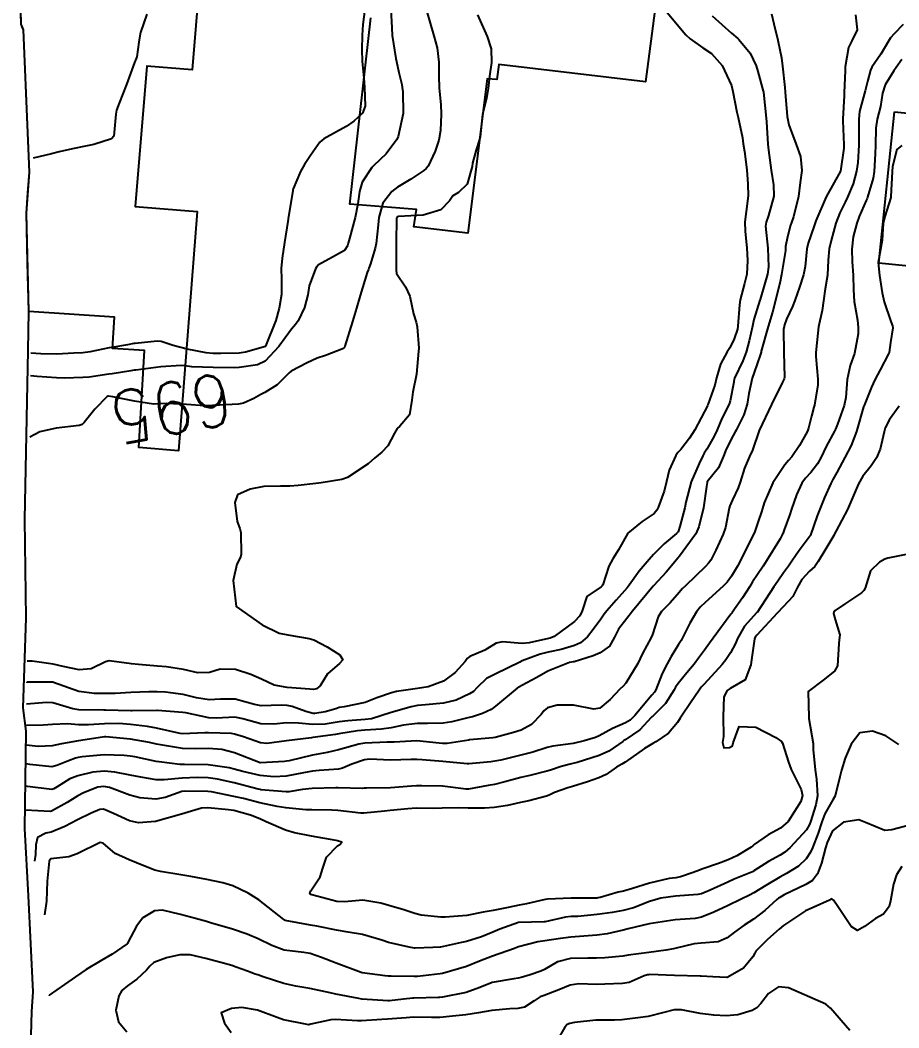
# Model space of a CAD drawing. Header units: metres. Extents: x 292545 to 299085, y 7450245 to 7463078.
# Drawn here: x 295915.7 to 295983.2, y 7456830.1 to 7456907.5 of the extents above; entities that cross this region are included whole.
import ezdxf
from ezdxf.enums import TextEntityAlignment as Align

# ---------------------------------------------------------------- set-up
doc = ezdxf.new("R2010")
doc.units = ezdxf.units.M
for name, color, linetype in [('Area', 45, 'Continuous'), ('Cotas', 45, 'Continuous'), ('Curvas de Nivel 1m', 11, 'Continuous'), ('Curvas de Nivel 5m', 15, 'Continuous'), ('Edificações', 30, 'Continuous')]:
    doc.layers.add(name, color=color, linetype=linetype)
doc.styles.add('Style-STANDARD', font='STANDARD.shx')

msp = doc.modelspace()

# ---------------------------------------------------------------- linework, layer by layer
at = {"layer": 'Area'}
msp.add_polyline3d([(295916.534, 7456828.629, 697.496), (295916.611, 7456831.365, 698.285), (295916.696, 7456832.871, 683.825), (295916.347, 7456840.233, 684.775), (295916.062, 7456845.397, 692.355), (295916.169, 7456852.891, 693.644), (295915.944, 7456854.687, 692.544), (295916.162, 7456861.559, 694.275), (295916.052, 7456869.141, 694.525), (295916.324, 7456882.121, 700.176), (295916.362, 7456885.114, 703.025), (295916.179, 7456892.658, 703.256), (295916.426, 7456895.801, 703.056), (295915.957, 7456906.75, 703.322), (295915.775, 7456907.189, 703.502), (295915.704, 7456910.529, 701.065)], dxfattribs=at)
at = {"layer": 'Curvas de Nivel 1m', "flags": 128}
for points, elevation in [([(295973.395, 7456907.964), (295973.582, 7456907.212), (295973.902, 7456905.959), (295974.167, 7456904.588), (295974.257, 7456903.955), (295974.419, 7456902.311), (295974.45, 7456901.953), (295974.601, 7456900.096), (295974.62, 7456899.951), (295974.738, 7456899.453), (295975.293, 7456897.944), (295975.643, 7456897.007), (295975.745, 7456895.939), (295975.599, 7456895.025), (295975.466, 7456893.942), (295975.087, 7456892.375), (295974.928, 7456891.947), (295974.864, 7456891.734), (295974.636, 7456890.833), (295974.478, 7456890.099), (295974.474, 7456889.952), (295974.472, 7456889.803), (295974.171, 7456887.956), (295974.057, 7456887.418), (295973.705, 7456885.963), (295973.473, 7456885.063), (295973.159, 7456883.971), (295972.615, 7456882.06), (295972.602, 7456881.979), (295972.593, 7456881.918), (295972.53, 7456881.754), (295972.067, 7456880.427), (295971.926, 7456879.986), (295971.669, 7456878.81), (295971.524, 7456877.99), (295971.287, 7456877.179), (295970.684, 7456875.998), (295970.602, 7456875.858), (295970.457, 7456875.598), (295969.916, 7456874.53), (295969.708, 7456874.007), (295969.326, 7456873.109), (295968.474, 7456872.019), (295968.452, 7456871.98), (295968.409, 7456871.668), (295968.174, 7456870.023), (295967.836, 7456868.563), (295967.59, 7456868.032), (295966.346, 7456866.313), (295966.218, 7456866.178), (295966.103, 7456866.052), (295965.304, 7456865.084), (295964.366, 7456864.069), (295964.338, 7456864.044), (295964.312, 7456864.012), (295962.722, 7456862.094), (295962.287, 7456861.535), (295961.667, 7456860.719), (295961.338, 7456860.109), (295960.968, 7456859.407), (295960.255, 7456858.893), (295959.717, 7456858.659), (295958.244, 7456858.22), (295958.175, 7456858.21), (295957.903, 7456858.145), (295956.236, 7456857.481), (295955.394, 7456857.015), (295954.225, 7456856.394), (295953.868, 7456856.195), (295952.209, 7456854.812), (295951.874, 7456854.555), (295951.208, 7456854.23), (295950.449, 7456853.988), (295950.198, 7456853.924), (295948.848, 7456853.598), (295948.191, 7456853.493), (295946.996, 7456853.473), (295946.191, 7456853.464), (295945.155, 7456853.334), (295944.185, 7456853.146), (295943.466, 7456853.035), (295942.182, 7456852.95), (295941.617, 7456852.903), (295940.178, 7456852.67), (295939.914, 7456852.625), (295938.173, 7456852.39), (295938.077, 7456852.381), (295936.17, 7456852.136), (295934.649, 7456851.944), (295934.168, 7456851.987), (295932.846, 7456852.443), (295932.176, 7456852.661), (295931.937, 7456852.693), (295930.177, 7456852.759), (295929.893, 7456852.767), (295928.176, 7456852.678), (295927.98, 7456852.697), (295926.182, 7456853.12), (295925.484, 7456853.23), (295924.186, 7456853.393), (295923.284, 7456853.462), (295922.186, 7456853.447), (295920.96, 7456853.358), (295920.191, 7456853.374), (295919.345, 7456853.455), (295918.191, 7456853.405), (295917.477, 7456853.341), (295916.193, 7456853.31)], 691), ([(295968.84, 7456907.823), (295970.329, 7456906.496), (295970.814, 7456906.064), (295970.884, 7456905.999), (295971.768, 7456904.951), (295972.23, 7456903.978), (295972.359, 7456903.547), (295972.774, 7456902.043), (295972.789, 7456901.97), (295972.793, 7456901.949), (295973.002, 7456899.967), (295973.025, 7456899.683), (295973.128, 7456897.966), (295973.17, 7456897.511), (295973.377, 7456895.963), (295973.556, 7456894.841), (295973.577, 7456893.966), (295973.18, 7456892.494), (295972.983, 7456891.975), (295972.954, 7456891.669), (295973.122, 7456889.973), (295973.181, 7456888.544), (295973.096, 7456887.973), (295972.585, 7456886.202), (295972.526, 7456886.038), (295972.505, 7456885.981), (295972.053, 7456884.493), (295971.94, 7456883.986), (295971.681, 7456882.849), (295971.45, 7456881.991), (295971.205, 7456881.311), (295970.562, 7456879.999), (295970.547, 7456879.955), (295970.5, 7456879.681), (295970.235, 7456878.253), (295970.143, 7456878.003), (295969.59, 7456876.89), (295969.222, 7456876.012), (295968.983, 7456875.486), (295968.441, 7456874.535), (295968.235, 7456874.224), (295968.122, 7456874.025), (295967.848, 7456873.45), (295967.242, 7456872.038), (295966.821, 7456870.467), (295966.748, 7456870.045), (295966.684, 7456869.75), (295966.371, 7456868.6), (295966.226, 7456868.19), (295966.111, 7456868.053), (295965.158, 7456867.259), (295964.347, 7456866.456), (295964.008, 7456866.075), (295963.253, 7456865.162), (295962.481, 7456864.097), (295962.311, 7456863.882), (295961.464, 7456862.945), (295960.754, 7456862.115), (295960.549, 7456861.859), (295960.287, 7456861.494), (295959.711, 7456860.693), (295959.266, 7456860.13), (295958.733, 7456859.668), (295958.263, 7456859.452), (295957.251, 7456859.162), (295956.255, 7456858.943), (295955.641, 7456858.788), (295954.244, 7456858.276), (295954.182, 7456858.253), (295954.07, 7456858.193), (295952.234, 7456857.293), (295951.524, 7456856.933), (295950.793, 7456856.234), (295950.521, 7456855.936), (295950.218, 7456855.742), (295949.19, 7456855.274), (295948.211, 7456855.031), (295946.835, 7456854.906), (295946.209, 7456854.851), (295945.743, 7456854.759), (295944.203, 7456854.31), (295942.682, 7456853.838), (295942.195, 7456853.769), (295940.867, 7456853.676), (295940.191, 7456853.589), (295939.128, 7456853.431), (295938.188, 7456853.404), (295937.08, 7456853.506), (295936.19, 7456853.521), (295935.187, 7456853.421), (295934.188, 7456853.454), (295932.801, 7456853.837), (295932.196, 7456853.956), (295930.78, 7456853.886), (295930.194, 7456853.918), (295928.415, 7456854.283), (295928.2, 7456854.318), (295926.25, 7456854.471), (295926.202, 7456854.475), (295924.301, 7456854.449), (295924.201, 7456854.451), (295922.264, 7456854.508), (295922.202, 7456854.507), (295922.135, 7456854.504), (295920.202, 7456854.53), (295919.737, 7456854.605), (295918.207, 7456855.048), (295917.739, 7456855.093), (295916.203, 7456854.96)], 692), ([(295965.383, 7456908.062), (295966.818, 7456906.364), (295967.153, 7456906.045), (295968.142, 7456905.365), (295968.802, 7456904.913), (295969.619, 7456904.012), (295970.323, 7456902.459), (295970.44, 7456902.003), (295970.749, 7456900.417), (295970.839, 7456899.999), (295971.174, 7456898.44), (295971.24, 7456897.992), (295971.319, 7456897.386), (295971.509, 7456895.988), (295971.595, 7456894.899), (295971.612, 7456893.991), (295971.462, 7456892.793), (295971.354, 7456891.993), (295971.372, 7456891.263), (295971.504, 7456889.991), (295971.571, 7456889.032), (295971.512, 7456887.991), (295971.331, 7456887.257), (295970.996, 7456885.996), (295970.941, 7456885.633), (295970.823, 7456883.997), (295970.788, 7456883.76), (295970.543, 7456883.021), (295970.207, 7456882.333), (295970.003, 7456882.005), (295969.475, 7456881.054), (295969.185, 7456880.013), (295969.058, 7456879.454), (295968.543, 7456878.019), (295968.525, 7456877.977), (295968.481, 7456877.872), (295967.519, 7456876.034), (295967.11, 7456875.383), (295966.44, 7456874.506), (295966.215, 7456874.273), (295966.052, 7456874.054), (295965.551, 7456872.93), (295965.336, 7456872.061), (295965.151, 7456871.317), (295964.688, 7456870.067), (295964.596, 7456869.862), (295964.386, 7456869.599), (295963.476, 7456868.984), (295962.363, 7456868.1), (295961.653, 7456866.804), (295961.216, 7456866.111), (295960.901, 7456865.548), (295960.444, 7456864.119), (295960.398, 7456864.033), (295960.311, 7456863.968), (295959.221, 7456863.219), (295958.862, 7456862.134), (295958.691, 7456861.734), (295958.285, 7456861.307), (295956.705, 7456860.164), (295956.407, 7456860.032), (295956.27, 7456859.997), (295954.794, 7456859.656), (295954.264, 7456859.615), (295952.743, 7456859.736), (295952.264, 7456859.644), (295951.391, 7456859.093), (295950.249, 7456858.615), (295950.03, 7456858.458), (295949.871, 7456858.244), (295949.104, 7456857.382), (295948.227, 7456856.711), (295947.032, 7456856.278), (295946.222, 7456856.155), (295944.606, 7456855.919), (295944.218, 7456855.829), (295943.104, 7456855.431), (295942.211, 7456855.095), (295940.599, 7456854.746), (295940.206, 7456854.689), (295939.957, 7456854.611), (295939.129, 7456854.371), (295938.342, 7456854.237), (295938.201, 7456854.24), (295937.641, 7456854.388), (295936.587, 7456854.785), (295936.207, 7456854.863), (295935.739, 7456854.884), (295934.207, 7456854.833), (295933.712, 7456854.931), (295932.212, 7456855.344), (295931.084, 7456855.339), (295930.211, 7456855.283), (295929.253, 7456855.449), (295928.215, 7456855.69), (295926.862, 7456855.868), (295926.217, 7456855.9), (295925.588, 7456855.901), (295924.216, 7456855.847), (295922.991, 7456855.787), (295922.215, 7456855.774), (295921.409, 7456855.776), (295920.216, 7456855.942), (295918.263, 7456856.62), (295918.223, 7456856.634), (295918.205, 7456856.638), (295916.223, 7456856.64), (295916.223, 7456856.64)], 693), ([(295950.838, 7456907.902), (295951.558, 7456906.223), (295951.866, 7456905.286), (295951.897, 7456904.223), (295951.737, 7456903.18), (295951.653, 7456902.227), (295951.53, 7456901.459), (295951.221, 7456900.233), (295951.019, 7456898.529), (295950.955, 7456898.237), (295950.716, 7456897.533), (295950.448, 7456896.5), (295950.412, 7456896.243), (295950.039, 7456894.89), (295949.362, 7456894.253), (295948.922, 7456894.006), (295948.666, 7456893.6), (295948.017, 7456892.909), (295946.655, 7456892.508), (295944.754, 7456892.408), (295944.654, 7456892.373), (295944.622, 7456892.342), (295944.612, 7456892.31), (295944.577, 7456890.367), (295944.577, 7456890.311), (295944.568, 7456888.346), (295944.568, 7456888.31), (295944.6, 7456888.031), (295945.306, 7456887.015), (295945.627, 7456886.294), (295945.915, 7456884.937), (295946.116, 7456884.287), (295946.204, 7456883.939), (295946.309, 7456882.283), (295946.303, 7456882.056), (295946.142, 7456880.286), (295945.861, 7456878.928), (295945.771, 7456878.297), (295945.592, 7456877.178), (295944.865, 7456876.306), (295944.647, 7456876.121), (295944.455, 7456875.769), (295943.952, 7456874.803), (295943.486, 7456874.319), (295942.909, 7456873.844), (295942.424, 7456873.416), (295940.83, 7456872.354), (295940.411, 7456872.215), (295938.831, 7456871.954), (295938.408, 7456871.89), (295937.051, 7456871.749), (295936.406, 7456871.691), (295935.697, 7456871.702), (295934.405, 7456871.666), (295933.365, 7456871.479), (295932.399, 7456871.031), (295932.178, 7456870.453), (295932.371, 7456868.996), (295932.568, 7456868.448), (295932.661, 7456868.146), (295932.679, 7456866.447), (295932.59, 7456866.198), (295932.335, 7456865.7), (295932.07, 7456864.454), (295932.293, 7456862.45), (295934.279, 7456861.049), (295935.6, 7456860.417), (295936.272, 7456860.274), (295937.894, 7456860.01), (295938.268, 7456859.887), (295939.281, 7456859.347), (295940.249, 7456858.749), (295940.476, 7456858.357), (295940.24, 7456858.079), (295939.319, 7456857.287), (295938.734, 7456856.375), (295938.461, 7456856.138), (295938.22, 7456856.089), (295937.943, 7456856.107), (295936.221, 7456856.226), (295935.215, 7456856.42), (295934.23, 7456856.884), (295933.427, 7456857.246), (295932.241, 7456857.623), (295931.052, 7456857.656), (295930.237, 7456857.401), (295929.352, 7456857.373), (295928.24, 7456857.621), (295926.941, 7456857.814), (295926.243, 7456857.877), (295924.789, 7456857.997), (295924.245, 7456858.05), (295922.536, 7456858.279), (295922.248, 7456858.218), (295921.151, 7456857.675), (295920.238, 7456857.589), (295919.01, 7456857.844), (295918.244, 7456858.038), (295916.628, 7456858.256), (295916.243, 7456858.27)], 694), ([(295944.159, 7456908.317), (295944.239, 7456906.905), (295944.285, 7456906.315), (295944.566, 7456904.542), (295944.61, 7456904.312), (295944.784, 7456903.453), (295945.008, 7456902.539), (295945.051, 7456902.306), (295945.094, 7456901.979), (295945.115, 7456900.304), (295944.725, 7456898.556), (295944.656, 7456898.378), (295944.622, 7456898.311), (295943.809, 7456897.222), (295942.874, 7456896.328), (295942.781, 7456896.25), (295942.7, 7456896.165), (295941.976, 7456895.044), (295941.768, 7456894.339), (295941.625, 7456893.378), (295941.42, 7456892.342), (295941.001, 7456890.719), (295940.898, 7456890.356), (295940.833, 7456890.154), (295940.625, 7456889.802), (295939.695, 7456889.291), (295938.608, 7456888.7), (295938.469, 7456888.518), (295938.396, 7456888.382), (295937.9, 7456887.077), (295937.792, 7456886.388), (295937.541, 7456885.418), (295937.059, 7456884.395), (295936.841, 7456884.106), (295936.546, 7456883.756), (295935.574, 7456882.414), (295934.522, 7456881.305), (295933.931, 7456881.024), (295932.516, 7456880.808), (295932.18, 7456880.789), (295930.516, 7456880.798), (295928.876, 7456880.854), (295928.517, 7456880.907), (295928.057, 7456880.965), (295926.516, 7456880.862), (295924.582, 7456880.618), (295924.514, 7456880.61), (295924.462, 7456880.602), (295924.194, 7456880.553), (295922.76, 7456880.317), (295922.509, 7456880.287), (295921.009, 7456880.081), (295920.505, 7456880.031), (295919.115, 7456880), (295918.504, 7456880.027), (295917.008, 7456880.132), (295916.503, 7456880.16)], 696), ([(295942.162, 7456908.337), (295942.02, 7456907.149), (295941.978, 7456906.338), (295941.95, 7456905.195), (295941.979, 7456904.338), (295942.091, 7456903.026), (295942.141, 7456902.336), (295942.205, 7456900.881), (295942.005, 7456900.337), (295941.341, 7456899.74), (295940.733, 7456899.318), (295939.034, 7456898.375), (295938.72, 7456898.117), (295938.002, 7456897.095), (295937.539, 7456896.392), (295937.236, 7456895.853), (295936.675, 7456894.53), (295936.646, 7456894.428), (295936.644, 7456894.4), (295936.641, 7456894.369), (295936.313, 7456892.405), (295936.263, 7456892.019), (295936.017, 7456890.409), (295935.824, 7456889.203), (295935.758, 7456888.413), (295935.779, 7456887.596), (295935.772, 7456886.412), (295935.602, 7456885.38), (295935.338, 7456884.418), (295934.555, 7456882.451), (295934.542, 7456882.43), (295932.997, 7456881.977), (295932.527, 7456881.907), (295931.111, 7456881.88), (295930.527, 7456881.882), (295929.978, 7456881.929), (295928.53, 7456882.211), (295927.459, 7456882.511), (295926.537, 7456882.809), (295926.232, 7456882.83), (295924.535, 7456882.657), (295924.441, 7456882.644), (295923.939, 7456882.556), (295922.741, 7456882.357), (295922.53, 7456882.319), (295921.09, 7456882.022), (295920.526, 7456881.945), (295919.827, 7456881.902), (295918.525, 7456881.839), (295917.304, 7456881.854), (295916.523, 7456881.91)], 697), ([(295925.437, 7456907.934), (295924.956, 7456906.539), (295924.926, 7456906.435), (295924.812, 7456905.807), (295924.666, 7456904.671), (295924.618, 7456904.543), (295924.475, 7456904.23), (295923.878, 7456902.553), (295923.315, 7456901.118), (295923.106, 7456900.565), (295923.057, 7456900.257), (295922.901, 7456898.567), (295922.721, 7456898.366), (295921.355, 7456897.945), (295920.715, 7456897.818), (295919.713, 7456897.605), (295918.71, 7456897.371), (295918.109, 7456897.226), (295916.703, 7456896.89)], 698), ([(295983.522, 7456907.16), (295982.822, 7456906.441), (295982.542, 7456906.138), (295982.383, 7456905.864), (295981.797, 7456904.876), (295981.118, 7456903.877), (295981.017, 7456903.651), (295980.782, 7456902.777), (295980.604, 7456902.053), (295980.557, 7456901.882), (295980.174, 7456900.464), (295980.108, 7456899.886), (295980.118, 7456898.497), (295980.118, 7456897.886), (295980.034, 7456896.555), (295979.936, 7456895.888), (295979.665, 7456894.908), (295979.25, 7456893.894), (295979.062, 7456893.503), (295978.661, 7456892.691), (295978.344, 7456891.905), (295977.975, 7456890.567), (295977.84, 7456889.912), (295977.761, 7456889.059), (295977.694, 7456887.914), (295977.523, 7456886.847), (295977.391, 7456885.918), (295977.291, 7456885.2), (295977.013, 7456883.923), (295976.831, 7456882.22), (295976.806, 7456881.927), (295976.804, 7456881.652), (295976.953, 7456879.926), (295976.95, 7456879.474), (295976.694, 7456877.928), (295976.652, 7456877.757), (295976.474, 7456877.083), (295976.241, 7456876.156), (295976.159, 7456875.933), (295975.565, 7456874.82), (295974.955, 7456873.945), (295974.714, 7456873.663), (295974.427, 7456873.328), (295973.514, 7456871.963), (295972.852, 7456870.428), (295972.707, 7456869.975), (295972.628, 7456869.738), (295972.378, 7456868.982), (295972.123, 7456868.226), (295972.02, 7456867.983), (295971.456, 7456866.885), (295971.018, 7456865.993), (295970.781, 7456865.551), (295970.325, 7456864.784), (295969.997, 7456864.326), (295969.688, 7456864.009), (295968.3, 7456862.755), (295967.932, 7456862.399), (295967.638, 7456862.037), (295967.145, 7456861.181), (295966.581, 7456860.047), (295966.464, 7456859.854), (295966.265, 7456859.551), (295965.698, 7456858.609), (295965.388, 7456858.059), (295964.998, 7456857.3), (295964.524, 7456856.067), (295964.417, 7456855.872), (295964.219, 7456855.645), (295962.903, 7456854.089), (295962.561, 7456853.731), (295962.194, 7456853.516), (295961.201, 7456853.096), (295960.179, 7456852.528), (295959.899, 7456852.401), (295959.03, 7456852.137), (295958.171, 7456851.948), (295956.612, 7456851.722), (295956.167, 7456851.621), (295955.064, 7456851.281), (295954.161, 7456851.04), (295952.611, 7456850.666), (295952.156, 7456850.577), (295951.841, 7456850.538), (295950.154, 7456850.365), (295950.03, 7456850.366), (295948.156, 7456850.542), (295946.565, 7456850.691), (295946.157, 7456850.716), (295945.744, 7456850.707), (295944.156, 7456850.661), (295942.553, 7456850.73), (295942.156, 7456850.688), (295941.182, 7456850.35), (295940.468, 7456850.039), (295940.149, 7456849.973), (295938.67, 7456849.853), (295938.147, 7456849.806), (295937.451, 7456849.696), (295936.143, 7456849.435), (295935.196, 7456849.366), (295934.143, 7456849.479), (295932.794, 7456849.796), (295932.148, 7456849.966), (295931.752, 7456850.059), (295930.151, 7456850.303), (295928.317, 7456850.332), (295928.151, 7456850.322), (295927.967, 7456850.319), (295926.369, 7456850.518), (295926.153, 7456850.555), (295924.517, 7456850.905), (295924.157, 7456850.97), (295923.689, 7456851.023), (295922.158, 7456851.076), (295920.465, 7456850.904), (295920.157, 7456850.858), (295919.95, 7456850.808), (295919.407, 7456850.607), (295918.531, 7456850.234), (295918.148, 7456850.146), (295916.458, 7456850.329), (295916.153, 7456850.38)], 689), ([(295983.416, 7456904.468), (295982.985, 7456903.857), (295982.79, 7456903.601), (295982.127, 7456902.519), (295981.932, 7456901.868), (295981.765, 7456900.863), (295981.526, 7456899.872), (295981.423, 7456899.187), (295981.387, 7456897.873), (295981.368, 7456897.218), (295981.276, 7456895.874), (295981.202, 7456895.361), (295980.781, 7456893.879), (295980.752, 7456893.8), (295980.67, 7456893.623), (295980.141, 7456892.402), (295979.946, 7456891.887), (295979.683, 7456890.844), (295979.564, 7456889.891), (295979.588, 7456888.915), (295979.668, 7456887.889), (295979.711, 7456886.769), (295979.765, 7456885.888), (295980.001, 7456884.446), (295980.067, 7456883.885), (295980.052, 7456883.392), (295979.785, 7456881.891), (295979.449, 7456880.966), (295979.208, 7456879.899), (295979.107, 7456878.518), (295978.974, 7456877.903), (295978.468, 7456876.451), (295978.311, 7456876.065), (295978.232, 7456875.912), (295977.61, 7456874.754), (295977.211, 7456873.922), (295976.934, 7456873.418), (295976.421, 7456872.755), (295976.027, 7456872.324), (295975.74, 7456871.937), (295975.319, 7456871.026), (295974.95, 7456869.944), (295974.808, 7456869.524), (295974.369, 7456868.333), (295974.267, 7456868.049), (295974.224, 7456867.952), (295974.065, 7456867.66), (295973.032, 7456865.97), (295972.756, 7456865.555), (295972.327, 7456864.918), (295971.957, 7456864.345), (295971.735, 7456863.986), (295971.175, 7456863.121), (295970.392, 7456861.999), (295970.353, 7456861.939), (295970.291, 7456861.856), (295968.917, 7456860.02), (295968.646, 7456859.645), (295968.259, 7456859.107), (295967.804, 7456858.48), (295967.469, 7456858.038), (295966.909, 7456857.371), (295966.228, 7456856.553), (295966.026, 7456856.251), (295965.922, 7456856.053), (295965.264, 7456855.008), (295964.312, 7456854.069), (295964.252, 7456854.02), (295964.201, 7456853.957), (295963.295, 7456852.974), (295962.175, 7456852.225), (295962.095, 7456852.18), (295961.976, 7456852.102), (295960.921, 7456851.357), (295960.162, 7456851.008), (295958.491, 7456850.479), (295958.155, 7456850.402), (295957.951, 7456850.356), (295957.259, 7456850.159), (295956.42, 7456849.896), (295956.148, 7456849.819), (295954.835, 7456849.49), (295954.144, 7456849.323), (295952.917, 7456848.985), (295952.139, 7456848.797), (295951.658, 7456848.705), (295950.135, 7456848.43), (295949.944, 7456848.433), (295948.137, 7456848.67), (295946.543, 7456848.69), (295946.137, 7456848.68), (295945.769, 7456848.662), (295944.135, 7456848.529), (295942.305, 7456848.508), (295942.134, 7456848.497), (295941.991, 7456848.485), (295940.135, 7456848.536), (295939.958, 7456848.538), (295938.134, 7456848.478), (295937.376, 7456848.391), (295936.325, 7456848.212), (295936.13, 7456848.212), (295934.18, 7456848.381), (295934.132, 7456848.391), (295933.984, 7456848.431), (295932.138, 7456848.912), (295930.864, 7456849.193), (295930.141, 7456849.296), (295929.302, 7456849.328), (295928.141, 7456849.273), (295926.754, 7456849.136), (295926.139, 7456849.142), (295924.961, 7456849.358), (295924.143, 7456849.51), (295922.97, 7456849.737), (295922.145, 7456849.822), (295921.297, 7456849.735), (295920.142, 7456849.465), (295919.523, 7456849.222), (295918.534, 7456848.616), (295918.293, 7456848.456), (295918.13, 7456848.411), (295916.263, 7456848.639), (295916.133, 7456848.66)], 688), ([(295983.413, 7456897.85), (295983.028, 7456897.546), (295982.699, 7456896.249), (295982.682, 7456895.872), (295982.581, 7456893.954), (295982.568, 7456893.861), (295982.107, 7456892.417), (295981.984, 7456891.867), (295981.909, 7456890.592), (295981.783, 7456889.868), (295981.607, 7456888.876), (295981.69, 7456887.869), (295981.915, 7456886.535), (295982.058, 7456885.865), (295982.558, 7456884.354), (295982.696, 7456884), (295982.71, 7456883.858), (295982.542, 7456882.743), (295982.429, 7456881.966), (295982.393, 7456881.861), (295981.745, 7456880.637), (295981.343, 7456879.872), (295981.082, 7456879.29), (295980.509, 7456877.88), (295980.499, 7456877.864), (295980.482, 7456877.798), (295979.934, 7456875.888), (295979.521, 7456874.82), (295979.048, 7456873.901), (295978.421, 7456872.743), (295978.124, 7456872.204), (295977.963, 7456871.914), (295977.486, 7456870.835), (295977.107, 7456869.923), (295976.903, 7456869.407), (295976.394, 7456867.93), (295976.385, 7456867.907), (295976.362, 7456867.88), (295975.523, 7456866.767), (295974.972, 7456865.944), (295974.717, 7456865.566), (295974.329, 7456865.031), (295973.878, 7456864.399), (295973.574, 7456863.961), (295972.293, 7456862.007), (295972.281, 7456861.992), (295971.326, 7456860.946), (295970.801, 7456859.995), (295970.652, 7456859.612), (295970.256, 7456858.894), (295969.891, 7456858.362), (295969.613, 7456858.009), (295968.228, 7456856.497), (295968.005, 7456856.252), (295967.841, 7456856.034), (295967.19, 7456855.063), (295966.493, 7456854.047), (295966.379, 7456853.869), (295966.196, 7456853.556), (295965.502, 7456852.738), (295964.528, 7456852.066), (295964.3, 7456851.941), (295964.171, 7456851.871), (295963.651, 7456851.561), (295962.157, 7456850.494), (295961.911, 7456850.346), (295961.508, 7456850.106), (295960.7, 7456849.559), (295960.141, 7456849.304), (295959.273, 7456848.996), (295958.13, 7456848.63), (295957.759, 7456848.523), (295956.737, 7456848.164), (295956.324, 7456847.965), (295956.12, 7456847.88), (295954.763, 7456847.544), (295954.121, 7456847.405), (295953.138, 7456847.185), (295952.115, 7456847.034), (295951.364, 7456846.978), (295950.114, 7456846.967), (295949.366, 7456846.996), (295948.114, 7456846.973), (295947.432, 7456846.951), (295946.113, 7456846.963), (295945.48, 7456846.929), (295944.11, 7456846.786), (295943.682, 7456846.744), (295942.107, 7456846.587), (295941.856, 7456846.593), (295940.109, 7456846.795), (295939.649, 7456846.825), (295938.11, 7456846.844), (295937.643, 7456846.854), (295936.112, 7456846.987), (295935.442, 7456847.088), (295934.117, 7456847.38), (295932.857, 7456847.707), (295932.124, 7456847.878), (295930.393, 7456848.212), (295930.129, 7456848.239), (295928.343, 7456848.285), (295928.129, 7456848.254), (295926.849, 7456847.792), (295926.12, 7456847.662), (295924.903, 7456847.76), (295924.124, 7456847.96), (295922.571, 7456848.566), (295922.134, 7456848.644), (295921.67, 7456848.577), (295920.564, 7456848.156), (295920.123, 7456847.927), (295919.309, 7456847.414), (295918.105, 7456846.735), (295918.014, 7456846.711), (295916.103, 7456846.82)], 687), ([(295983.201, 7456877.849), (295982.472, 7456876.816), (295982.144, 7456876.186), (295982.053, 7456875.864), (295981.758, 7456874.552), (295981.471, 7456873.87), (295981.054, 7456873.247), (295980.419, 7456872.458), (295980.08, 7456871.885), (295979.848, 7456871.329), (295979.229, 7456869.897), (295978.368, 7456868.269), (295978.247, 7456868.029), (295978.187, 7456867.912), (295977.504, 7456866.766), (295976.993, 7456865.924), (295976.726, 7456865.537), (295976.332, 7456865.182), (295975.722, 7456864.536), (295975.393, 7456863.939), (295975.031, 7456863.218), (295974.298, 7456862.438), (295973.83, 7456861.957), (295972.276, 7456860.252), (295972.15, 7456860.106), (295972.1, 7456859.982), (295971.88, 7456858.352), (295971.827, 7456857.984), (295971.39, 7456856.83), (295970.225, 7456856.165), (295970.005, 7456856.003), (295969.741, 7456855.53), (295969.691, 7456854.008), (295969.708, 7456852.479), (295969.651, 7456852.008), (295969.755, 7456851.592), (295970.169, 7456851.62), (295970.409, 7456851.759), (295970.462, 7456851.997), (295970.933, 7456853.252), (295972.191, 7456853.201), (295973.736, 7456852.408), (295974.175, 7456852.095), (295974.255, 7456851.959), (295974.706, 7456850.499), (295974.909, 7456849.949), (295975.673, 7456848.394), (295975.79, 7456847.935), (295975.654, 7456847.473), (295974.677, 7456845.951), (295974.098, 7456845.43), (295973.147, 7456844.915), (295972.085, 7456844.182), (295971.981, 7456844.084), (295971.849, 7456843.982), (295970.747, 7456843.32), (295970.068, 7456843.01), (295969.344, 7456842.731), (295968.057, 7456842.283), (295967.868, 7456842.219), (295967.398, 7456842.037), (295966.408, 7456841.688), (295966.049, 7456841.62), (295965.548, 7456841.557), (295964.044, 7456841.212), (295962.742, 7456840.791), (295962.038, 7456840.6), (295961.63, 7456840.511), (295960.255, 7456840.118), (295960.076, 7456840.076), (295960.032, 7456840.07), (295959.978, 7456840.067), (295958.032, 7456840.056), (295956.211, 7456839.988), (295956.031, 7456839.964), (295954.586, 7456839.625), (295954.026, 7456839.531), (295953.174, 7456839.352), (295952.022, 7456839.108), (295951.274, 7456838.974), (295950.018, 7456838.73), (295948.354, 7456838.602), (295948.016, 7456838.612), (295946.496, 7456838.761), (295946.019, 7456838.878), (295945.166, 7456839.154), (295944.025, 7456839.49), (295943.391, 7456839.684), (295942.028, 7456839.893), (295940.601, 7456839.781), (295940.027, 7456839.806), (295938.095, 7456840.316), (295938.032, 7456840.332), (295937.997, 7456840.345), (295937.963, 7456840.381), (295937.947, 7456840.468), (295938.036, 7456840.612), (295938.737, 7456841.688), (295938.948, 7456842.371), (295939.227, 7456843.207), (295940.079, 7456844.078), (295940.256, 7456844.183), (295940.399, 7456844.357), (295940.084, 7456844.456), (295939.969, 7456844.476), (295938.087, 7456844.831), (295936.765, 7456845.075), (295936.092, 7456845.282), (295934.593, 7456845.93), (295934.1, 7456846.16), (295933.388, 7456846.437), (295932.108, 7456846.784), (295931.714, 7456846.851), (295930.111, 7456847), (295929.627, 7456846.968), (295928.103, 7456846.5), (295926.097, 7456845.948), (295924.787, 7456845.852), (295924.097, 7456845.993), (295922.873, 7456846.562), (295922.108, 7456846.885), (295921.819, 7456846.863), (295921.163, 7456846.584), (295920.098, 7456846.072), (295919.137, 7456845.565), (295918.088, 7456845.129), (295917.668, 7456845.043), (295917.042, 7456844.715), (295916.903, 7456844.146), (295916.871, 7456843.417), (295916.803, 7456842.91)], 686), ([(295983.195, 7456851.85), (295982.18, 7456852.526), (295981.162, 7456852.891), (295980.182, 7456852.751), (295979.523, 7456851.89), (295979.07, 7456850.804), (295978.777, 7456849.901), (295978.658, 7456849.389), (295978.292, 7456847.907), (295978.12, 7456847.598), (295977.494, 7456846.531), (295977.266, 7456845.918), (295976.976, 7456845.039), (295976.547, 7456843.925), (295976.406, 7456843.599), (295976.07, 7456843.07), (295975.477, 7456842.523), (295974.551, 7456841.953), (295974.05, 7456841.681), (295972.97, 7456841.044), (295972.038, 7456840.461), (295971.726, 7456840.293), (295971.074, 7456839.99), (295970.028, 7456839.47), (295968.987, 7456838.98), (295968.019, 7456838.59), (295967.548, 7456838.505), (295966.016, 7456838.389), (295964.013, 7456838.08), (295962.409, 7456837.694), (295962.005, 7456837.599), (295960.784, 7456837.329), (295959.999, 7456837.212), (295958.993, 7456837.14), (295957.997, 7456837.063), (295957.199, 7456836.954), (295955.992, 7456836.783), (295955.463, 7456836.703), (295953.985, 7456836.321), (295953.891, 7456836.284), (295953.661, 7456836.195), (295951.977, 7456835.598), (295950.985, 7456835.217), (295949.969, 7456834.802), (295948.135, 7456834.267), (295947.963, 7456834.241), (295946.206, 7456834.042), (295945.96, 7456834.033), (295944.195, 7456834.073), (295943.961, 7456834.071), (295943.732, 7456834.084), (295941.963, 7456834.324), (295941.897, 7456834.341), (295939.97, 7456835.063), (295938.841, 7456835.505), (295937.977, 7456835.805), (295937.477, 7456835.886), (295935.98, 7456836.071), (295935.028, 7456836.42), (295933.991, 7456836.936), (295933.135, 7456837.299), (295932.001, 7456837.689), (295930.313, 7456838.172), (295930.01, 7456838.259), (295929.166, 7456838.488), (295928.016, 7456838.795), (295926.632, 7456839.133), (295926.019, 7456839.098), (295925.129, 7456838.539), (295924.628, 7456837.92), (295923.984, 7456836.65), (295923.948, 7456836.586), (295923.91, 7456836.551), (295922.767, 7456835.77), (295921.97, 7456835.289), (295920.781, 7456834.588), (295919.957, 7456834.018), (295919.119, 7456833.44), (295917.943, 7456832.62), (295917.943, 7456832.62)], 684), ([(295984.101, 7456845.681), (295982.656, 7456845.296), (295982.097, 7456845.251), (295980.619, 7456845.875), (295980.105, 7456846.082), (295978.944, 7456845.897), (295978.096, 7456845.236), (295977.67, 7456844.331), (295977.56, 7456843.915), (295977.247, 7456842.737), (295976.924, 7456841.921), (295976.564, 7456841.409), (295976.045, 7456841.099), (295974.386, 7456840.304), (295974.034, 7456840.115), (295973.936, 7456840.059), (295973.813, 7456839.962), (295972.884, 7456839.107), (295972.018, 7456838.443), (295971.315, 7456837.987), (295970.558, 7456837.441), (295969.998, 7456837.002), (295969.297, 7456836.707), (295967.991, 7456836.6), (295967.475, 7456836.551), (295965.985, 7456836.192), (295965.871, 7456836.166), (295965.3, 7456836.06), (295963.981, 7456835.875), (295962.404, 7456835.67), (295961.978, 7456835.611), (295960.617, 7456835.473), (295959.976, 7456835.448), (295959.303, 7456835.457), (295957.976, 7456835.417), (295956.965, 7456835.168), (295955.967, 7456834.587), (295955.695, 7456834.443), (295954.867, 7456834.181), (295954.176, 7456833.971), (295953.959, 7456833.908), (295953.618, 7456833.854), (295951.957, 7456833.59), (295950.996, 7456833.186), (295949.949, 7456832.81), (295948.145, 7456832.467), (295947.945, 7456832.436), (295947.795, 7456832.421), (295945.944, 7456832.39), (295945.849, 7456832.386), (295945.133, 7456832.298), (295944.068, 7456832.181), (295943.941, 7456832.178), (295941.973, 7456832.309), (295941.942, 7456832.31), (295941.719, 7456832.342), (295939.946, 7456832.694), (295939.522, 7456832.789), (295937.95, 7456833.118), (295936.868, 7456833.312), (295935.954, 7456833.503), (295934.358, 7456834.027), (295933.96, 7456834.169), (295933.763, 7456834.235), (295933.161, 7456834.442), (295932.282, 7456834.771), (295931.967, 7456834.877), (295931.388, 7456835.046), (295929.972, 7456835.434), (295928.766, 7456835.702), (295927.975, 7456835.705), (295926.933, 7456835.476), (295925.969, 7456835.116), (295925.664, 7456834.835), (295925.4, 7456834.536), (295924.659, 7456833.84), (295923.951, 7456833.328), (295923.524, 7456832.977), (295923.271, 7456832.557), (295923.039, 7456831.446), (295923.246, 7456830.557), (295923.905, 7456829.796)], 683), ([(295983.425, 7456842.484), (295982.992, 7456841.851), (295982.763, 7456841.136), (295982.552, 7456839.855), (295982.452, 7456839.43), (295982.017, 7456838.822), (295981.391, 7456838.491), (295980.548, 7456837.882), (295980, 7456837.574), (295979.531, 7456837.895), (295978.509, 7456839.422), (295978.17, 7456839.909), (295978.034, 7456840.006), (295977.967, 7456839.977), (295977.854, 7456839.912), (295976.612, 7456839.337), (295976.02, 7456839.091), (295974.332, 7456837.955), (295974, 7456837.679), (295973.093, 7456836.872), (295972.211, 7456835.978), (295972.118, 7456835.842), (295971.979, 7456835.563), (295971.262, 7456834.695), (295970.047, 7456833.999), (295969.988, 7456833.975), (295969.962, 7456833.965), (295968.904, 7456834.016), (295967.992, 7456834.058), (295967.963, 7456834.056), (295967.937, 7456834.056), (295965.964, 7456834.119), (295964.073, 7456834.187), (295963.964, 7456834.182), (295963.878, 7456834.166), (295963.621, 7456834.083), (295962.467, 7456833.583), (295961.954, 7456833.51), (295960.614, 7456833.453), (295959.952, 7456833.422), (295958.615, 7456833.478), (295957.952, 7456833.39), (295957.078, 7456833.027), (295955.939, 7456832.588), (295955.637, 7456832.473), (295955.168, 7456832.178), (295954.429, 7456831.684), (295953.927, 7456831.584), (295953.297, 7456831.57), (295951.931, 7456831.439), (295950.904, 7456831.254), (295949.926, 7456831.1), (295949.161, 7456831.015), (295947.922, 7456830.905), (295947.304, 7456830.895), (295945.922, 7456830.909), (295945.337, 7456830.88), (295943.92, 7456830.777), (295943.484, 7456830.752), (295941.917, 7456830.642), (295941.621, 7456830.64), (295939.918, 7456830.729), (295939.569, 7456830.713), (295938.033, 7456830.379), (295937.938, 7456830.354), (295937.913, 7456830.346), (295937.874, 7456830.342), (295937.629, 7456830.384), (295935.918, 7456830.728), (295935.451, 7456830.883), (295933.928, 7456831.467), (295932.722, 7456831.657), (295931.93, 7456831.596), (295931.142, 7456831.25), (295931.408, 7456830.465), (295931.906, 7456829.735)], 682), ([(295979.409, 7456829.895), (295977.93, 7456831.616), (295977.576, 7456831.914), (295975.944, 7456832.641), (295974.716, 7456833.184), (295973.952, 7456833.25), (295973.175, 7456832.737), (295972.577, 7456831.974), (295972.268, 7456831.638), (295971.928, 7456831.439), (295970.817, 7456831.098), (295969.923, 7456831.018), (295968.976, 7456831.066), (295967.925, 7456831.209), (295966.495, 7456831.476), (295965.927, 7456831.486), (295965.144, 7456831.281), (295963.922, 7456830.977), (295963.135, 7456830.874), (295961.919, 7456830.72), (295961.339, 7456830.686), (295959.918, 7456830.678), (295958.272, 7456830.5), (295957.916, 7456830.443), (295957.71, 7456830.357), (295957.535, 7456830.154), (295956.937, 7456829.125)], 681)]:
    msp.add_lwpolyline(points, dxfattribs=dict(at, elevation=elevation))
at = {"layer": 'Curvas de Nivel 5m', "flags": 128}
for points, elevation in [([(295979.859, 7456907.89), (295979.981, 7456906.733), (295979.585, 7456905.892), (295979.309, 7456905.394), (295979.064, 7456903.897), (295979.059, 7456903.629), (295978.996, 7456901.898), (295978.982, 7456901.685), (295978.883, 7456899.899), (295978.879, 7456899.761), (295978.966, 7456897.898), (295978.956, 7456897.661), (295978.693, 7456895.9), (295977.608, 7456893.916), (295976.812, 7456892.085), (295976.754, 7456891.928), (295976.726, 7456891.855), (295976.648, 7456891.616), (295976.21, 7456890.353), (295976.123, 7456889.935), (295975.981, 7456888.565), (295975.859, 7456887.937), (295975.559, 7456886.974), (295975.202, 7456885.944), (295975.019, 7456885.503), (295974.562, 7456884.531), (295974.412, 7456884.095), (295974.372, 7456883.953), (295974.333, 7456883.736), (295974.345, 7456881.953), (295974.395, 7456880.061), (295974.374, 7456879.952), (295974.241, 7456879.695), (295973.414, 7456877.966), (295972.463, 7456875.98), (295971.955, 7456874.47), (295971.727, 7456873.987), (295971.332, 7456873.083), (295970.986, 7456871.994), (295970.832, 7456871.572), (295970.4, 7456870.66), (295970.202, 7456870.195), (295970.154, 7456870.002), (295969.864, 7456868.512), (295969.696, 7456868.007), (295969.123, 7456866.791), (295968.738, 7456866.024), (295968.576, 7456865.79), (295968.336, 7456865.541), (295967.57, 7456864.792), (295966.794, 7456864.045), (295966.553, 7456863.805), (295966.308, 7456863.527), (295965.613, 7456862.744), (295964.949, 7456862.063), (295964.698, 7456861.657), (295964.275, 7456860.304), (295964.168, 7456860.072), (295963.488, 7456858.848), (295963.148, 7456858.086), (295962.228, 7456856.567), (295962, 7456856.328), (295961.76, 7456856.105), (295961.01, 7456855.317), (295960.208, 7456854.652), (295959.754, 7456854.578), (295958.21, 7456854.889), (295956.941, 7456854.89), (295956.208, 7456854.682), (295955.93, 7456854.449), (295955.728, 7456854.175), (295954.984, 7456853.389), (295954.184, 7456852.953), (295953.603, 7456852.777), (295952.176, 7456852.408), (295952.014, 7456852.382), (295950.531, 7456852.236), (295950.207, 7456852.205), (295950.173, 7456852.204), (295948.497, 7456851.929), (295948.17, 7456851.927), (295947.873, 7456851.967), (295946.171, 7456852.142), (295944.427, 7456852.051), (295944.17, 7456852.036), (295943.896, 7456852.04), (295942.169, 7456851.97), (295941.713, 7456851.881), (295940.164, 7456851.438), (295939.274, 7456851.257), (295938.16, 7456851.051), (295936.36, 7456850.612), (295936.154, 7456850.567), (295936.011, 7456850.554), (295934.153, 7456850.448), (295934.133, 7456850.451), (295932.161, 7456851.222), (295931.181, 7456851.483), (295930.164, 7456851.554), (295929.136, 7456851.518), (295928.163, 7456851.546), (295926.932, 7456851.746), (295926.167, 7456851.891), (295925.641, 7456852.001), (295924.17, 7456852.279), (295922.293, 7456852.448), (295922.172, 7456852.446), (295922.034, 7456852.435), (295920.176, 7456852.142), (295918.877, 7456851.909), (295918.17, 7456851.767), (295917.085, 7456851.715), (295916.173, 7456851.82)], 690), ([(295946.899, 7456908.223), (295947.473, 7456906.273), (295947.72, 7456905.36), (295947.857, 7456904.269), (295947.844, 7456903.208), (295947.889, 7456902.269), (295948.005, 7456901.016), (295948.035, 7456900.267), (295947.975, 7456899.023), (295947.852, 7456898.269), (295947.573, 7456897.413), (295947.042, 7456896.277), (295946.889, 7456896.089), (295946.698, 7456895.935), (295945.711, 7456895.271), (295944.678, 7456894.658), (295944.476, 7456894.512), (295944.252, 7456894.314), (295943.557, 7456893.428), (295943.261, 7456892.324), (295943.208, 7456891.764), (295943.045, 7456890.326), (295942.98, 7456889.974), (295942.61, 7456888.783), (295942.488, 7456888.449), (295942.444, 7456888.332), (295942.364, 7456888.097), (295941.806, 7456886.342), (295941.544, 7456885.369), (295941.232, 7456884.35), (295940.634, 7456882.458), (295940.603, 7456882.359), (295940.532, 7456882.259), (295939.164, 7456881.736), (295938.524, 7456881.52), (295937.737, 7456881.171), (295936.514, 7456880.526), (295936.371, 7456880.402), (295935.435, 7456879.48), (295934.49, 7456878.88), (295934.193, 7456878.727), (295933.655, 7456878.438), (295932.862, 7456878.063), (295932.478, 7456877.989), (295931.019, 7456877.923), (295930.477, 7456877.89), (295929.877, 7456877.879), (295928.478, 7456877.962), (295926.96, 7456878.034), (295926.478, 7456878.014), (295925.954, 7456878.004), (295924.48, 7456878.227), (295922.814, 7456878.567), (295922.483, 7456878.601), (295922.456, 7456878.598), (295922.375, 7456878.571), (295921.442, 7456877.611), (295920.618, 7456876.588), (295920.552, 7456876.499), (295920.461, 7456876.423), (295920.227, 7456876.36), (295918.458, 7456876.153), (295917.218, 7456875.87), (295916.453, 7456875.47)], 695), ([(295983.754, 7456866.441), (295982.346, 7456866.164), (295982.115, 7456866.092), (295981.687, 7456865.867), (295981.008, 7456865.198), (295980.586, 7456863.877), (295980.506, 7456863.683), (295980.309, 7456863.503), (295979.097, 7456862.694), (295978.295, 7456862.151), (295978.19, 7456862.015), (295978.168, 7456861.911), (295978.289, 7456861.47), (295978.656, 7456860.283), (295978.605, 7456859.905), (295978.565, 7456859.609), (295978.468, 7456857.907), (295978.239, 7456857.49), (295977.361, 7456856.789), (295976.223, 7456855.93), (295976.267, 7456853.929), (295976.274, 7456853.857), (295976.599, 7456851.926), (295976.612, 7456851.482), (295976.752, 7456849.924), (295976.856, 7456849.209), (295976.946, 7456847.922), (295976.805, 7456847.234), (295976.393, 7456845.927), (295976.317, 7456845.711), (295976.097, 7456845.318), (295974.84, 7456843.949), (295974.44, 7456843.592), (295974.074, 7456843.365), (295973.168, 7456842.867), (295972.056, 7456842.16), (295971.943, 7456842.093), (295971.685, 7456841.984), (295970.534, 7456841.509), (295970.046, 7456841.292), (295968.703, 7456840.683), (295968.037, 7456840.393), (295967.741, 7456840.328), (295966.034, 7456840.208), (295964.894, 7456840.067), (295964.03, 7456839.811), (295962.806, 7456839.311), (295962.023, 7456839.104), (295961.17, 7456838.96), (295960.02, 7456838.793), (295958.539, 7456838.663), (295958.018, 7456838.645), (295957.574, 7456838.598), (295956.014, 7456838.236), (295955.953, 7456838.231), (295954.013, 7456838.197), (295953.973, 7456838.191), (295952.546, 7456837.671), (295952.001, 7456837.444), (295951.136, 7456837.089), (295949.99, 7456836.735), (295949.588, 7456836.647), (295947.983, 7456836.301), (295947.961, 7456836.293), (295947.4, 7456836.276), (295946.045, 7456836.226), (295945.982, 7456836.229), (295945.584, 7456836.294), (295943.988, 7456836.661), (295943.487, 7456836.821), (295941.997, 7456837.264), (295940.898, 7456837.452), (295940.002, 7456837.603), (295938.482, 7456837.899), (295938.007, 7456837.995), (295936.066, 7456838.355), (295936.012, 7456838.371), (295935.942, 7456838.411), (295934.028, 7456839.92), (295933.209, 7456840.438), (295932.041, 7456840.999), (295931.259, 7456841.247), (295930.048, 7456841.492), (295928.82, 7456841.724), (295928.053, 7456841.862), (295926.48, 7456842.1), (295926.058, 7456842.201), (295925.208, 7456842.539), (295924.067, 7456842.997), (295922.997, 7456843.485), (295922.08, 7456844.277), (295921.836, 7456844.329), (295920.072, 7456843.47), (295919.449, 7456843.226), (295918.067, 7456843.071), (295917.927, 7456842.899), (295917.791, 7456841.375), (295917.724, 7456839.831), (295917.583, 7456838.77)], 685)]:
    msp.add_lwpolyline(points, dxfattribs=dict(at, elevation=elevation))
at = {"layer": 'Edificações', "elevation": 701.521}
msp.add_lwpolyline([(295929.781, 7456914.204), (295928.923, 7456903.663), (295925.423, 7456903.948), (295924.54, 7456893.181), (295929.304, 7456892.79), (295927.861, 7456874.418), (295924.815, 7456874.657), (295925.259, 7456882.115), (295922.8, 7456882.261), (295922.944, 7456884.685), (295916.362, 7456885.114), (295916.271, 7456888.886), (295916.179, 7456892.658), (295916.303, 7456894.229), (295916.426, 7456895.801), (295916.191, 7456901.275), (295915.957, 7456906.75), (295915.866, 7456906.969), (295915.775, 7456907.189), (295915.739, 7456908.859)], dxfattribs=at)
at = {"layer": 'Edificações'}
msp.add_lwpolyline([(295965.251, 7456914.497), (295963.721, 7456902.755), (295952.455, 7456904.088), (295952.31, 7456902.929), (295951.556, 7456902.987), (295950.077, 7456891.123), (295945.947, 7456891.619), (295946.133, 7456892.948), (295941.029, 7456893.355), (295942.645, 7456907.66)], dxfattribs=at)
msp.add_lwpolyline([(295982.839, 7456900.454), (295987.202, 7456900.009), (295986.015, 7456888.384), (295981.641, 7456888.83)], close=True, dxfattribs=at)

# ---------------------------------------------------------------- texts
at = {"layer": 'Cotas', "style": 'Style-STANDARD'}
msp.add_text('695', height=4, rotation=190.35098, dxfattribs=at).set_placement((295927.353, 7456877.677, 695), align=Align.MIDDLE_CENTER)

doc.saveas('drawing.dxf')
